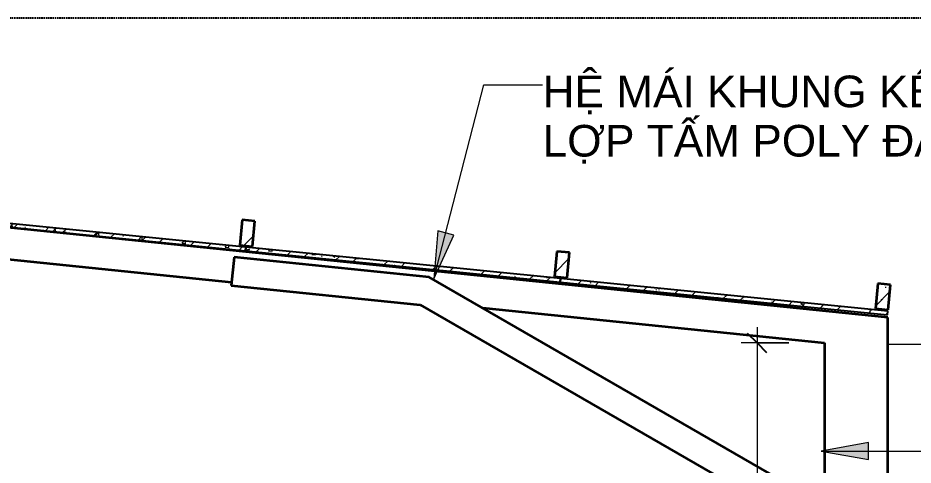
# Model space of a CAD drawing. Header units: millimetres. Extents: x -77355 to 26321, y -760 to 17156.
# Drawn here: x -44976 to -42146, y 2719 to 4134 of the extents above; entities that cross this region are included whole.
import ezdxf

# ---------------------------------------------------------------- set-up
doc = ezdxf.new("R2010")
doc.units = ezdxf.units.MM
doc.linetypes.add('Hidden', pattern=[7.14375, 4.7625, -2.38125])
for name, color, linetype, lineweight in [('A-ANNO-DIMS', 211, 'Continuous', 9), ('A-ANNO-DIMS-50', 211, 'Continuous', 9), ('A-DETL-GENF', 92, 'Continuous', 18), ('A-DETL-GENF-2', 92, 'Hidden', 25), ('A-DETL-MEDM', 33, 'Continuous', 35), ('A-GLAZ-CURT', 52, 'Continuous', 18), ('A-GLAZ-CURT-1', 55, 'Continuous', 18), ('A-GLAZ-CURT-2', 52, 'Continuous', 25), ('A-GLAZ-CWMG', 51, 'Continuous', 18), ('A-GLAZ-CWMG-1', 55, 'Continuous', 18), ('A-GLAZ-CWMG-2', 51, 'Continuous', 35), ('G-ANNO-TEXT-1', 10, 'Continuous', 9), ('G-ANNO-TEXT-2', 7, 'Continuous', 9), ('S-COLS', 52, 'Continuous', 18)]:
    doc.layers.add(name, color=color, linetype=linetype, lineweight=lineweight)
doc.styles.add('Arial', font='arial.ttf', dxfattribs={"height": 100})
doc.styles.add('UTM Avo', font='', dxfattribs={"width": 0.9, "height": 125})
doc.styles.get('UTM Avo').set_extended_font_data('UTM Avo')
doc.dimstyles.new('1_Dim_chi_tiet_2_5', dxfattribs={"dimscale": 304.8, "dimtxt": 124.912619, "dimasz": 0.19685, "dimexe": 0.164042, "dimexo": 0.0625, "dimgap": 0.016404, "dimtad": 1, "dimdec": 0, "dimrnd": 5, "dimzin": 0, "dimdsep": 46, "dimtxsty": 'UTM Avo', "dimblk1": 'OBLIQUE', "dimblk2": 'OBLIQUE', "dimsah": 1, "dimcen": 0.09, "dimdle": 0.164042, "dimazin": 0, "dimtfac": 1, "dimtdec": 4, "dimtix": 1, "dimtmove": 0, "dimatfit": 3, "dimfxl": 0.328084, "dimfxlon": 1, "dimtvp": 1, "dimtolj": 1, "dimtzin": 0, "dimarcsym": 2})

# ---------------------------------------------------------------- blocks, each defined once
blk = doc.blocks.new('System Panel - Glazed-2550684-TKCS_NHÀ XE 2-3 - MẶT CẮT')
at = {"layer": 'A-GLAZ-CURT-1'}
h = blk.add_hatch(dxfattribs=at)
h.set_pattern_fill('FP_25', color=256, style=0, pattern_type=2)
h.set_pattern_definition([(45, (-11358.33, 14200), (-84.1903, 84.1903), []), (45, (-11358.33, 14259.53), (-84.1895, 84.1895), []), (50, (-11358.33, 14200), (136.6383, -11.9542), [14.288, -157.163]), (355, (-11358.33, 14200), (-26.4318, 143.293), [11.43, -125.73]), (100.451, (-11346.95, 14199), (110.2073, 131.3379), [12.143, -133.568]), (46.184, (-11358.33, 14238.1), (203.3093, -31.5316), [21.431, -235.744]), (96.636, (-11341.39, 14235.47), (178.052, 185.5712), [18.214, -200.351]), (351.184, (-11358.33, 14238.1), (178.054, 185.5685), [17.145, -188.595]), (21, (-11339.28, 14228.58), (113.7111, -76.6989), [14.287, -157.162]), (326, (-11339.28, 14228.58), (46.352, 138.1412), [11.43, -125.73]), (71.451, (-11329.8, 14222.18), (160.0634, 61.4411), [12.143, -133.568]), (37.5, (-11358.33, 14200), (2.31655, 63.4159), [2.515, -121.691, 2.515, -125.12, -126.206]), (37.5, (-11358.33, 14200), (2.31655, 63.4159), [-251.841, 2.515, -123.692]), (7.5, (-11358.33, 14200), (50.11464, 75.13506), [2.515, -70.256, 2.515, -118.834, -48.101]), (7.5, (-11358.33, 14200), (50.11464, 75.13506), [-194.12, 2.515, -45.587]), (327.5, (-11400.814, 14200), (101.69342, -4.29674), [2.515, -45.11, 2.515, -146.075, -197.168]), (327.5, (-11400.814, 14200), (101.69342, -4.29674), [-196.215, 2.515, -194.653]), (317.5, (-11419.86, 14200), (111.0972, 19.0699), [2.515, -59.398, 2.515, -96.164, -140.018]), (317.5, (-11419.86, 14200), (111.0972, 19.0699), [-160.592, 2.515, -137.503])])
h.paths.add_polyline_path([(-8188.8, 3194), (-8187.6, 3206), (-9222.5, 3309.4), (-9223.7, 3297.5), (-8308.2, 3206)])
at = {"layer": 'A-GLAZ-CURT-2'}
for p, q in [((-9222.5, 3309.4), (-9223.7, 3297.5)), ((-9223.7, 3297.5), (-8188.8, 3194)), ((-8187.6, 3206), (-9222.5, 3309.4)), ((-8188.8, 3194), (-8187.6, 3206))]:
    blk.add_line(p, q, dxfattribs=at)
blk = doc.blocks.new('Rectangular Mullion - 40 x 80mm-2358311-TKCS_NHÀ XE 2-3 - MẶT CẮT')
at = {"layer": 'A-GLAZ-CWMG-1'}
h = blk.add_hatch(dxfattribs=at)
h.set_pattern_fill('FP_26', color=256, style=0, pattern_type=2)
h.set_pattern_definition([(45, (-11358.33, 14200), (-84.1903, 84.1903), []), (45, (-11358.33, 14259.53), (-84.1895, 84.1895), []), (50, (-11358.33, 14200), (136.6383, -11.9542), [14.287, -157.162]), (355, (-11358.33, 14200), (-26.4318, 143.293), [11.43, -125.73]), (100.451, (-11346.95, 14199), (110.2073, 131.3379), [12.143, -133.568]), (46.184, (-11358.33, 14238.1), (203.3093, -31.5316), [21.431, -235.744]), (96.636, (-11341.39, 14235.47), (178.052, 185.5712), [18.214, -200.351]), (351.184, (-11358.33, 14238.1), (178.054, 185.5685), [17.145, -188.595]), (21, (-11339.28, 14228.58), (113.7111, -76.6989), [14.287, -157.162]), (326, (-11339.28, 14228.58), (46.352, 138.1412), [11.43, -125.73]), (71.451, (-11329.8, 14222.18), (160.0634, 61.4411), [12.143, -133.568]), (37.5, (-11358.33, 14200), (2.31655, 63.4159), [2.515, -121.691, 2.515, -125.12, -126.206]), (37.5, (-11358.33, 14200), (2.31655, 63.4159), [-251.841, 2.515, -123.692]), (7.5, (-11358.33, 14200), (50.11464, 75.13506), [2.515, -70.256, 2.515, -118.834, -48.101]), (7.5, (-11358.33, 14200), (50.11464, 75.13506), [-194.119, 2.515, -45.587]), (327.5, (-11400.814, 14200), (101.69342, -4.29674), [2.515, -45.11, 2.515, -146.075, -197.167]), (327.5, (-11400.814, 14200), (101.69342, -4.29674), [-196.215, 2.515, -194.653]), (317.5, (-11419.86, 14200), (111.0972, 19.0699), [2.515, -59.398, 2.515, -96.164, -140.018]), (317.5, (-11419.86, 14200), (111.0972, 19.0699), [-160.592, 2.515, -137.503])])
h.paths.add_polyline_path([(-8187.2, 3210), (-8179.3, 3289.6), (-8219.1, 3293.5), (-8227, 3213.9), (-8188.2, 3210)])
at = {"layer": 'A-GLAZ-CWMG-2'}
for p, q in [((-8219.1, 3293.5), (-8227, 3213.9)), ((-8179.3, 3289.6), (-8219.1, 3293.5)), ((-8187.2, 3210), (-8179.3, 3289.6)), ((-8227, 3213.9), (-8187.2, 3210))]:
    blk.add_line(p, q, dxfattribs=at)
blk = doc.blocks.new('System Panel - Glazed-2358310-TKCS_NHÀ XE 2-3 - MẶT CẮT')
at = {"layer": 'A-GLAZ-CURT-1'}
h = blk.add_hatch(dxfattribs=at)
h.set_pattern_fill('FP_28', color=256, style=0, pattern_type=2)
h.set_pattern_definition([(45, (-11358.33, 14200), (-84.1903, 84.1903), []), (45, (-11358.33, 14259.53), (-84.1903, 84.1903), []), (50, (-11358.33, 14200), (136.6383, -11.9542), [14.288, -157.163]), (355, (-11358.33, 14200), (-26.4318, 143.293), [11.43, -125.73]), (100.451, (-11346.95, 14199), (110.2073, 131.3379), [12.143, -133.568]), (46.184, (-11358.33, 14238.1), (203.3093, -31.5316), [21.431, -235.744]), (96.636, (-11341.39, 14235.47), (178.052, 185.5712), [18.214, -200.351]), (351.184, (-11358.33, 14238.1), (178.054, 185.5685), [17.145, -188.595]), (21, (-11339.28, 14228.58), (113.7111, -76.6989), [14.287, -157.162]), (326, (-11339.28, 14228.58), (46.352, 138.1412), [11.43, -125.73]), (71.451, (-11329.8, 14222.18), (160.0634, 61.4411), [12.143, -133.568]), (37.5, (-11358.33, 14200), (2.31655, 63.4159), [2.515, -121.691, 2.515, -125.12, -126.206]), (37.5, (-11358.33, 14200), (2.31655, 63.4159), [-251.841, 2.515, -123.692]), (7.5, (-11358.33, 14200), (50.11464, 75.13506), [2.515, -70.256, 2.515, -118.834, -48.101]), (7.5, (-11358.33, 14200), (50.11464, 75.13506), [-194.12, 2.515, -45.587]), (327.5, (-11400.814, 14200), (101.69342, -4.29674), [2.515, -45.11, 2.515, -146.075, -197.167]), (327.5, (-11400.814, 14200), (101.69342, -4.29674), [-196.215, 2.515, -194.653]), (317.5, (-11419.86, 14200), (111.0972, 19.0699), [2.515, -59.398, 2.515, -96.164, -140.017]), (317.5, (-11419.86, 14200), (111.0972, 19.0699), [-160.591, 2.515, -137.503])])
h.paths.add_polyline_path([(-9223.7, 3297.5), (-9222.5, 3309.4), (-10217.5, 3408.9), (-10218.7, 3397), (-9386.4, 3313.8)])
at = {"layer": 'A-GLAZ-CURT-2'}
for p, q in [((-10217.5, 3408.9), (-10218.7, 3397)), ((-10218.7, 3397), (-9223.7, 3297.5)), ((-9222.5, 3309.4), (-10217.5, 3408.9)), ((-9223.7, 3297.5), (-9222.5, 3309.4))]:
    blk.add_line(p, q, dxfattribs=at)
blk = doc.blocks.new('System Panel - Glazed-V32-TKCS_NHÀ XE 2-3 - MẶT CẮT')
at = {"layer": 'A-GLAZ-CURT-1'}
h = blk.add_hatch(dxfattribs=at)
h.set_pattern_fill('FP_29', color=256, style=0, pattern_type=2)
h.set_pattern_definition([(45, (-11358.33, 14200), (-84.1903, 84.1903), []), (45, (-11358.33, 14259.53), (-84.1903, 84.1903), []), (50, (-11358.33, 14200), (136.6383, -11.9542), [14.288, -157.163]), (355, (-11358.33, 14200), (-26.4318, 143.293), [11.43, -125.73]), (100.451, (-11346.95, 14199), (110.2073, 131.3379), [12.143, -133.568]), (46.184, (-11358.33, 14238.1), (203.3093, -31.5316), [21.431, -235.744]), (96.636, (-11341.39, 14235.47), (178.052, 185.5712), [18.214, -200.351]), (351.184, (-11358.33, 14238.1), (178.054, 185.5685), [17.145, -188.595]), (21, (-11339.28, 14228.58), (113.7111, -76.6989), [14.287, -157.162]), (326, (-11339.28, 14228.58), (46.352, 138.1412), [11.43, -125.73]), (71.451, (-11329.8, 14222.18), (160.0634, 61.4411), [12.143, -133.568]), (37.5, (-11358.33, 14200), (2.31655, 63.4159), [2.515, -121.691, 2.515, -125.12, -126.206]), (37.5, (-11358.33, 14200), (2.31655, 63.4159), [-251.841, 2.515, -123.692]), (7.5, (-11358.33, 14200), (50.11464, 75.13506), [2.515, -70.256, 2.515, -118.834, -48.101]), (7.5, (-11358.33, 14200), (50.11464, 75.13506), [-194.12, 2.515, -45.587]), (327.5, (-11400.814, 14200), (101.69342, -4.29674), [2.515, -45.11, 2.515, -146.075, -197.167]), (327.5, (-11400.814, 14200), (101.69342, -4.29674), [-196.215, 2.515, -194.653]), (317.5, (-11419.86, 14200), (111.0972, 19.0699), [2.515, -59.398, 2.515, -96.164, -140.018]), (317.5, (-11419.86, 14200), (111.0972, 19.0699), [-160.592, 2.515, -137.503])])
h.paths.add_polyline_path([(-10218.7, 3397), (-10217.5, 3408.9), (-11212.5, 3508.4), (-11213.7, 3496.5)])
at = {"layer": 'A-GLAZ-CURT-2'}
for p, q in [((-11212.5, 3508.4), (-11213.7, 3496.5)), ((-11213.7, 3496.5), (-10218.7, 3397)), ((-10217.5, 3408.9), (-11212.5, 3508.4)), ((-10218.7, 3397), (-10217.5, 3408.9))]:
    blk.add_line(p, q, dxfattribs=at)
blk = doc.blocks.new('Rectangular Mullion - 40 x 80mm-2358318-TKCS_NHÀ XE 2-3 - MẶT CẮT')
at = {"layer": 'A-GLAZ-CWMG-1'}
h = blk.add_hatch(dxfattribs=at)
h.set_pattern_fill('FP_32', color=256, style=0, pattern_type=2)
h.set_pattern_definition([(45, (-11358.33, 14200), (-84.1903, 84.1903), []), (45, (-11358.33, 14259.53), (-84.1895, 84.1895), []), (50, (-11358.33, 14200), (136.6383, -11.9542), [14.287, -157.162]), (355, (-11358.33, 14200), (-26.4318, 143.293), [11.43, -125.73]), (100.451, (-11346.95, 14199), (110.2073, 131.3379), [12.143, -133.568]), (46.184, (-11358.33, 14238.1), (203.3093, -31.5316), [21.431, -235.744]), (96.636, (-11341.39, 14235.47), (178.052, 185.5712), [18.214, -200.351]), (351.184, (-11358.33, 14238.1), (178.054, 185.5685), [17.145, -188.595]), (21, (-11339.28, 14228.58), (113.7111, -76.6989), [14.288, -157.163]), (326, (-11339.28, 14228.58), (46.352, 138.1412), [11.43, -125.73]), (71.451, (-11329.8, 14222.18), (160.0634, 61.4411), [12.143, -133.568]), (37.5, (-11358.33, 14200), (2.31655, 63.4159), [2.515, -121.691, 2.515, -125.12, -126.206]), (37.5, (-11358.33, 14200), (2.31655, 63.4159), [-251.841, 2.515, -123.692]), (7.5, (-11358.33, 14200), (50.11464, 75.13506), [2.515, -70.256, 2.515, -118.834, -48.101]), (7.5, (-11358.33, 14200), (50.11464, 75.13506), [-194.12, 2.515, -45.587]), (327.5, (-11400.814, 14200), (101.69342, -4.29674), [2.515, -45.11, 2.515, -146.075, -197.168]), (327.5, (-11400.814, 14200), (101.69342, -4.29674), [-196.215, 2.515, -194.653]), (317.5, (-11419.86, 14200), (111.0972, 19.0699), [2.515, -59.398, 2.515, -96.164, -140.018]), (317.5, (-11419.86, 14200), (111.0972, 19.0699), [-160.592, 2.515, -137.503])])
h.paths.add_polyline_path([(-9202.2, 3311.4), (-9194.2, 3391), (-9234, 3395), (-9242, 3315.4), (-9225.6, 3313.8)])
at = {"layer": 'A-GLAZ-CWMG-2'}
for p, q in [((-9234, 3395), (-9242, 3315.4)), ((-9194.2, 3391), (-9234, 3395)), ((-9202.2, 3311.4), (-9194.2, 3391)), ((-9242, 3315.4), (-9202.2, 3311.4))]:
    blk.add_line(p, q, dxfattribs=at)
blk = doc.blocks.new('Rectangular Mullion - 40 x 80mm-V35-TKCS_NHÀ XE 2-3 - MẶT CẮT')
at = {"layer": 'A-GLAZ-CWMG-1'}
h = blk.add_hatch(dxfattribs=at)
h.set_pattern_fill('FP_33', color=256, style=0, pattern_type=2)
h.set_pattern_definition([(45, (-11358.33, 14200), (-84.1903, 84.1903), []), (45, (-11358.33, 14259.53), (-84.1895, 84.1895), []), (50, (-11358.33, 14200), (136.6383, -11.9542), [14.287, -157.162]), (355, (-11358.33, 14200), (-26.4318, 143.293), [11.43, -125.73]), (100.451, (-11346.95, 14199), (110.2073, 131.3379), [12.143, -133.568]), (46.184, (-11358.33, 14238.1), (203.3093, -31.5316), [21.431, -235.744]), (96.636, (-11341.39, 14235.47), (178.052, 185.5712), [18.214, -200.351]), (351.184, (-11358.33, 14238.1), (178.054, 185.5685), [17.145, -188.595]), (21, (-11339.28, 14228.58), (113.7111, -76.6989), [14.287, -157.162]), (326, (-11339.28, 14228.58), (46.352, 138.1412), [11.43, -125.73]), (71.451, (-11329.8, 14222.18), (160.0634, 61.4411), [12.143, -133.568]), (37.5, (-11358.33, 14200), (2.31655, 63.4159), [2.515, -121.691, 2.515, -125.12, -126.206]), (37.5, (-11358.33, 14200), (2.31655, 63.4159), [-251.841, 2.515, -123.692]), (7.5, (-11358.33, 14200), (50.11464, 75.13506), [2.515, -70.256, 2.515, -118.834, -48.101]), (7.5, (-11358.33, 14200), (50.11464, 75.13506), [-194.12, 2.515, -45.587]), (327.5, (-11400.814, 14200), (101.69342, -4.29674), [2.515, -45.11, 2.515, -146.075, -197.168]), (327.5, (-11400.814, 14200), (101.69342, -4.29674), [-196.215, 2.515, -194.653]), (317.5, (-11419.86, 14200), (111.0972, 19.0699), [2.515, -59.398, 2.515, -96.164, -140.017]), (317.5, (-11419.86, 14200), (111.0972, 19.0699), [-160.591, 2.515, -137.503])])
h.paths.add_polyline_path([(-10197.2, 3410.9), (-10189.3, 3490.5), (-10229.1, 3494.5), (-10237, 3414.9)])
at = {"layer": 'A-GLAZ-CWMG-2'}
for p, q in [((-10229.1, 3494.5), (-10237, 3414.9)), ((-10189.3, 3490.5), (-10229.1, 3494.5)), ((-10197.2, 3410.9), (-10189.3, 3490.5)), ((-10237, 3414.9), (-10197.2, 3410.9))]:
    blk.add_line(p, q, dxfattribs=at)
blk = doc.blocks.new('BORDER VIEW - BORDER VIEW-2364648-TKCS_NHÀ XE 2-3 - MẶT CẮT')
at = {"layer": 'A-DETL-GENF-2'}
blk.add_line((-15486.9, 4133.9), (-7205.1, 4133.9), dxfattribs=at)
blk = doc.blocks.new('DIMBLOCK15-TKCS_NHÀ XE 2-3 - MẶT CẮT')
at = {"layer": 'A-ANNO-DIMS-50'}
for p, q in [((-42638.7, 3155.3), (-42638.7, 850)), ((-42538.7, 3105.3), (-42688.7, 3105.3)), ((-42638.7, 3105.3), (-42538.7, 3105.3)), ((-42538.7, 900), (-42688.7, 900)), ((-42638.7, 900), (-42538.7, 900))]:
    blk.add_line(p, q, dxfattribs=at)
at = {"layer": 'A-ANNO-DIMS-50', "lineweight": 25}
for p, q in [((-42638.7, 3105.3), (-42668.7, 3135.3)), ((-42638.7, 3105.3), (-42608.7, 3075.3)), ((-42638.7, 900), (-42668.7, 930)), ((-42638.7, 900), (-42608.7, 870))]:
    blk.add_line(p, q, dxfattribs=at)
at = {"layer": 'A-ANNO-DIMS-50', "color": 0, "insert": (-42801, 1831.4), "char_height": 125, "width": 410.824, "attachment_point": 1, "rotation": 90, "line_spacing_factor": 1.110334, "style": 'UTM Avo'}
blk.add_mtext('2205', dxfattribs=at)
blk = doc.blocks.new('_Oblique')
at = {"color": 0, "linetype": 'ByBlock', "lineweight": -2}
blk.add_line((-0.5, -0.5), (0.5, 0.5), dxfattribs=at)

msp = doc.modelspace()

# ---------------------------------------------------------------- hatches: boundary and pattern name
at = {"layer": 'G-ANNO-TEXT-1'}
for points in [[(-43660.4, 3308.2), (-43597.4, 3446.8), (-43648.6, 3460)], [(-42436.5, 2763.3), (-42286.5, 2736.9), (-42286.5, 2789.8)]]:
    msp.add_hatch(color=256, dxfattribs=at).paths.add_polyline_path(points)

# ---------------------------------------------------------------- linework, layer by layer
at = {"layer": 'A-DETL-MEDM'}
for p, q in [((-42225.8, 3185.3), (-47425.8, 3718.4)), ((-47425.8, 3617.9), (-44300.2, 3297.4)), ((-44292, 3377), (-44301.2, 3287.5)), ((-43675.3, 3313.8), (-44292, 3377)), ((-42345.8, 2546.2), (-43675.3, 3313.8)), ((-44301.2, 3287.5), (-43703.6, 3226.2)), ((-43703.6, 3226.2), (-42435.8, 2494.2)), ((-43505.9, 3216), (-42425.8, 3105.3)), ((-42225.8, 900), (-42225.8, 3185.3)), ((-42425.8, 3105.3), (-42425.8, 2592.4))]:
    msp.add_line(p, q, dxfattribs=at)
at = {"layer": 'G-ANNO-TEXT-1'}
for p, q in [((-43660.4, 3308.2), (-43502.4, 3921.7)), ((-43502.4, 3921.7), (-43316.9, 3921.7)), ((-43648.6, 3460), (-43660.4, 3308.2)), ((-43597.4, 3446.8), (-43648.6, 3460)), ((-43660.4, 3308.2), (-43597.4, 3446.8)), ((-42286.5, 2789.8), (-42436.5, 2763.3)), ((-42286.5, 2736.9), (-42286.5, 2789.8)), ((-42436.5, 2763.3), (-42286.5, 2736.9)), ((-42436.5, 2763.3), (-41931.1, 2763.3))]:
    msp.add_line(p, q, dxfattribs=at)
at = {"layer": 'S-COLS'}
msp.add_line((-41925.8, 3100), (-42225.8, 3100), dxfattribs=at)

# ---------------------------------------------------------------- block references
at = {"layer": 'A-DETL-GENF'}
msp.add_blockref('BORDER VIEW - BORDER VIEW-2364648-TKCS_NHÀ XE 2-3 - MẶT CẮT', (-34037.5, 0), dxfattribs=at)
at = {"layer": 'A-GLAZ-CURT'}
for name in ['System Panel - Glazed-V32-TKCS_NHÀ XE 2-3 - MẶT CẮT', 'System Panel - Glazed-2358310-TKCS_NHÀ XE 2-3 - MẶT CẮT', 'System Panel - Glazed-2550684-TKCS_NHÀ XE 2-3 - MẶT CẮT']:
    msp.add_blockref(name, (-34037.5, 0), dxfattribs=at)
at = {"layer": 'A-GLAZ-CWMG'}
for name in ['Rectangular Mullion - 40 x 80mm-V35-TKCS_NHÀ XE 2-3 - MẶT CẮT', 'Rectangular Mullion - 40 x 80mm-2358318-TKCS_NHÀ XE 2-3 - MẶT CẮT', 'Rectangular Mullion - 40 x 80mm-2358311-TKCS_NHÀ XE 2-3 - MẶT CẮT']:
    msp.add_blockref(name, (-34037.5, 0), dxfattribs=at)

# ---------------------------------------------------------------- texts
at = {"layer": 'G-ANNO-TEXT-2', "insert": (-43316.9, 3812.2), "char_height": 100, "width": 2675.5, "attachment_point": 4, "line_spacing_factor": 0.936439, "style": 'Arial'}
msp.add_mtext('\\pt635,1270,1905,2540,3175,3810,4445,5080,5715,6350,6985,7620,8255,8890,9525,10160,10795,11430,12065,12700,13335,13970,14605,15240,15875,16510,17145,17780,18415,19050,19685,20320;HỆ MÁI KHUNG KẾT CẤU THÉP HÌNH - LỢP TẤM POLY ĐẶC MÀU XÁM KHÓI', dxfattribs=at)

# ---------------------------------------------------------------- dimensions: what is measured, and where the dimension line sits
at = {"layer": 'A-ANNO-DIMS'}
dim = msp.add_linear_dim(base=(-42638.7, 900), p1=(-42538.7, 3105.3), p2=(-42538.7, 900), angle=90, dimstyle='1_Dim_chi_tiet_2_5', override={"dimpost": '<>', "dimfxl": 2205.252512}, dxfattribs=at)
dim.commit()
dim.dimension.update_dxf_attribs({"geometry": 'DIMBLOCK15-TKCS_NHÀ XE 2-3 - MẶT CẮT', "text_midpoint": (-42708.3, 2002.6)})

doc.saveas('drawing.dxf')
